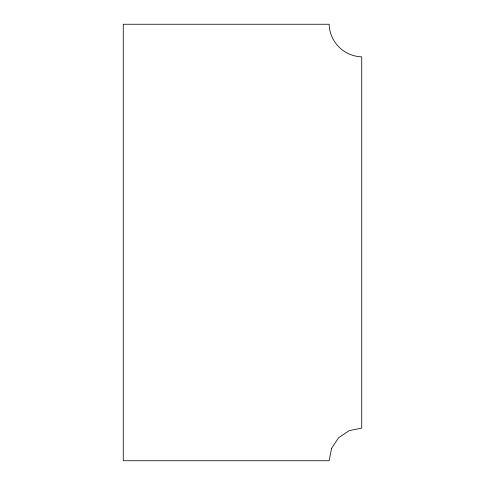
<?xml version="1.0" encoding="UTF-8"?>
<svg xmlns="http://www.w3.org/2000/svg" width="485" height="485" viewBox="0 0 485 485"><rect width="100%" height="100%" fill="white"/><g stroke="black" fill="none" stroke-linecap="round" stroke-linejoin="round"><path stroke-width="0.73" d="M331.601 448.267L329.115 460.75L123.263 460.75L123.263 24.25L329.115 24.25C329.751 42.128 343.859 56.236 361.737 56.872L361.737 428.128L349.255 430.607L338.669 437.682L331.601 448.267"/></g></svg>
